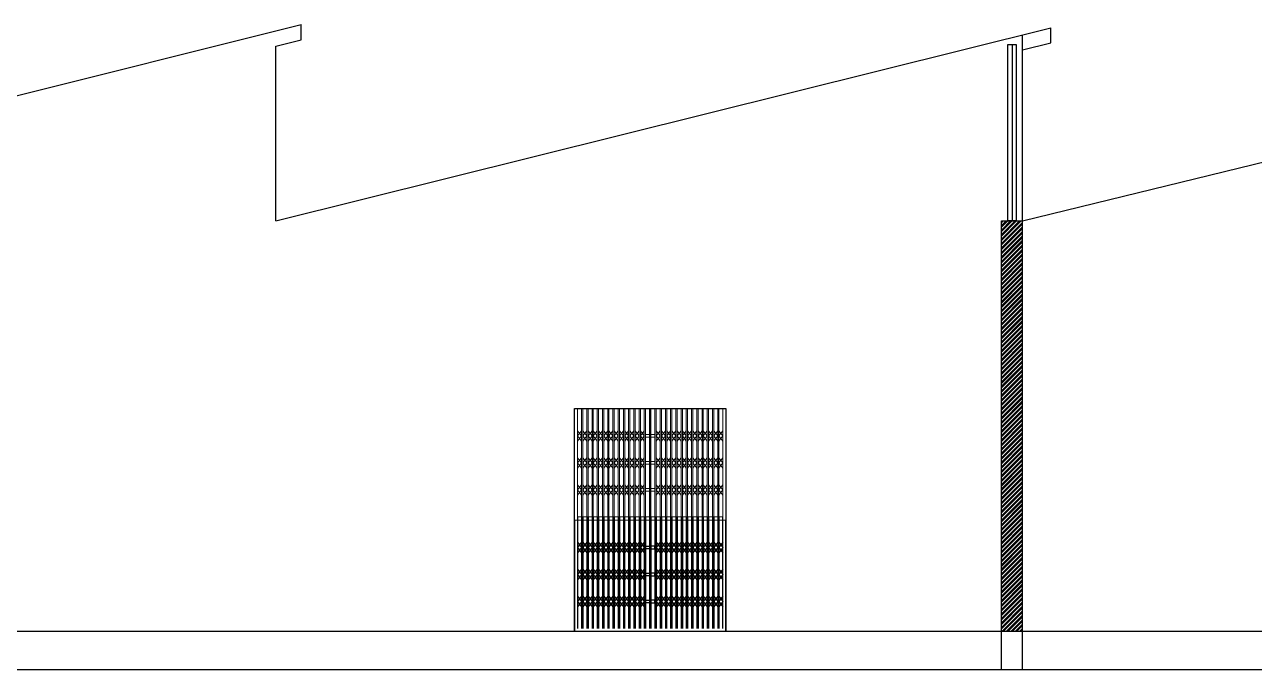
# Model space of a CAD drawing. Header units: inches. Extents: x -6800 to 96653, y -25814 to 17379.
# Drawn here: x 76328 to 76913, y -3102 to -2796 of the extents above; entities that cross this region are included whole.
import ezdxf

# ---------------------------------------------------------------- set-up
doc = ezdxf.new("R2010")
doc.units = ezdxf.units.IN
doc.header["$MEASUREMENT"] = 0
for name, color, linetype, lineweight in [('dimension', 50, 'Continuous', 20), ('Door', 20, 'Continuous', 20), ('ele front', 30, 'Continuous', 30), ('NETMANH', 26, 'Continuous', 15), ('Wall', 90, 'Continuous', 30)]:
    doc.layers.add(name, color=color, linetype=linetype, lineweight=lineweight)
doc.layers.add('doors', color=52, linetype='Continuous')

# ---------------------------------------------------------------- blocks, each defined once
blk = doc.blocks.new('md-cuasat2200x3000')
for p, q in [((0, 2200), (3000, 2200)), ((0, 0), (0, 2200)), ((3000, 2200), (3000, 0)), ((60, 2140), (2940, 2140)), ((60, 0), (60, 2140)), ((139, 0), (139, 2140)), ((164, 0), (164, 2140)), ((242, 0), (242, 2140)), ((267, 0), (267, 2140)), ((346, 0), (346, 2140)), ((371, 0), (371, 2140)), ((450, 0), (450, 2140)), ((475, 0), (475, 2140)), ((553, 0), (553, 2140)), ((578, 0), (578, 2140)), ((657, 0), (657, 2140)), ((682, 0), (682, 2140)), ((761, 0), (761, 2140)), ((786, 0), (786, 2140)), ((864, 0), (864, 2140)), ((889, 0), (889, 2140)), ((968, 0), (968, 2140)), ((993, 0), (993, 2140)), ((1072, 0), (1072, 2140)), ((1097, 0), (1097, 2140)), ((1175, 0), (1175, 2140)), ((1200, 0), (1200, 2140)), ((1279, 0), (1279, 2140)), ((1304, 0), (1304, 2140)), ((1382, 0), (1382, 2140)), ((1408, 0), (1408, 2140)), ((1408, 0), (1408, 2140)), ((1488, 0), (1488, 2140)), ((1500, 0), (1500, 2140)), ((1512, 0), (1512, 2140)), ((1592, 0), (1592, 2140)), ((1618, 0), (1618, 2140)), ((1696, 0), (1696, 2140)), ((1721, 0), (1721, 2140)), ((1800, 0), (1800, 2140)), ((1825, 0), (1825, 2140)), ((1903, 0), (1903, 2140)), ((1928, 0), (1928, 2140)), ((2007, 0), (2007, 2140)), ((2032, 0), (2032, 2140)), ((2111, 0), (2111, 2140)), ((2136, 0), (2136, 2140)), ((2214, 0), (2214, 2140)), ((2239, 0), (2239, 2140)), ((2318, 0), (2318, 2140)), ((2343, 0), (2343, 2140)), ((2422, 0), (2422, 2140)), ((2447, 0), (2447, 2140)), ((2525, 0), (2525, 2140)), ((2550, 0), (2550, 2140)), ((2629, 0), (2629, 2140)), ((2654, 0), (2654, 2140)), ((2733, 0), (2733, 2140)), ((2758, 0), (2758, 2140)), ((2836, 0), (2836, 2140)), ((2861, 0), (2861, 2140)), ((2940, 2140), (2940, 0)), ((0, 0), (3000, 0)), ((3000, 0), (0, 0)), ((2940, 0), (60, 0))]:
    blk.add_line(p, q)
at = {"layer": 'NETMANH'}
for p, q in [((139, 1605), (60, 1709)), ((60, 1605), (139, 1709)), ((242, 1605), (164, 1709)), ((164, 1605), (242, 1709)), ((346, 1605), (267, 1709)), ((267, 1605), (346, 1709)), ((450, 1605), (371, 1709)), ((371, 1605), (450, 1709)), ((553, 1605), (475, 1709)), ((475, 1605), (553, 1709)), ((657, 1605), (578, 1709)), ((578, 1605), (657, 1709)), ((761, 1605), (682, 1709)), ((682, 1605), (761, 1709)), ((864, 1605), (786, 1709)), ((786, 1605), (864, 1709)), ((968, 1605), (889, 1709)), ((889, 1605), (968, 1709)), ((1072, 1605), (993, 1709)), ((993, 1605), (1072, 1709)), ((1175, 1605), (1097, 1709)), ((1097, 1605), (1175, 1709)), ((1279, 1605), (1200, 1709)), ((1200, 1605), (1279, 1709)), ((1382, 1605), (1304, 1709)), ((1304, 1605), (1382, 1709)), ((1618, 1605), (1696, 1709)), ((1696, 1605), (1618, 1709)), ((1721, 1605), (1800, 1709)), ((1800, 1605), (1721, 1709)), ((1825, 1605), (1903, 1709)), ((1903, 1605), (1825, 1709)), ((1928, 1605), (2007, 1709)), ((2007, 1605), (1928, 1709)), ((2032, 1605), (2111, 1709)), ((2111, 1605), (2032, 1709)), ((2136, 1605), (2214, 1709)), ((2214, 1605), (2136, 1709)), ((2239, 1605), (2318, 1709)), ((2318, 1605), (2239, 1709)), ((2343, 1605), (2422, 1709)), ((2422, 1605), (2343, 1709)), ((2447, 1605), (2525, 1709)), ((2525, 1605), (2447, 1709)), ((2550, 1605), (2629, 1709)), ((2629, 1605), (2550, 1709)), ((2654, 1605), (2733, 1709)), ((2733, 1605), (2654, 1709)), ((2758, 1605), (2836, 1709)), ((2836, 1605), (2758, 1709)), ((2861, 1605), (2940, 1709)), ((2940, 1605), (2861, 1709)), ((139, 1501), (60, 1605)), ((60, 1501), (139, 1605)), ((242, 1501), (164, 1605)), ((164, 1501), (242, 1605)), ((346, 1501), (267, 1605)), ((267, 1501), (346, 1605)), ((450, 1501), (371, 1605)), ((371, 1501), (450, 1605)), ((553, 1501), (475, 1605)), ((475, 1501), (553, 1605)), ((657, 1501), (578, 1605)), ((578, 1501), (657, 1605)), ((761, 1501), (682, 1605)), ((682, 1501), (761, 1605)), ((864, 1501), (786, 1605)), ((786, 1501), (864, 1605)), ((968, 1501), (889, 1605)), ((889, 1501), (968, 1605)), ((1072, 1501), (993, 1605)), ((993, 1501), (1072, 1605)), ((1175, 1501), (1097, 1605)), ((1097, 1501), (1175, 1605)), ((1279, 1501), (1200, 1605)), ((1200, 1501), (1279, 1605)), ((1382, 1501), (1304, 1605)), ((1304, 1501), (1382, 1605)), ((1408, 1631), (1408, 1579)), ((1488, 1631), (1408, 1631)), ((1408, 1579), (1488, 1579)), ((1488, 1579), (1488, 1631)), ((1512, 1631), (1592, 1631)), ((1512, 1579), (1512, 1631)), ((1592, 1579), (1512, 1579)), ((1592, 1631), (1592, 1579)), ((1618, 1501), (1696, 1605)), ((1696, 1501), (1618, 1605)), ((1721, 1501), (1800, 1605)), ((1800, 1501), (1721, 1605)), ((1825, 1501), (1903, 1605)), ((1903, 1501), (1825, 1605)), ((1928, 1501), (2007, 1605)), ((2007, 1501), (1928, 1605)), ((2032, 1501), (2111, 1605)), ((2111, 1501), (2032, 1605)), ((2136, 1501), (2214, 1605)), ((2214, 1501), (2136, 1605)), ((2239, 1501), (2318, 1605)), ((2318, 1501), (2239, 1605)), ((2343, 1501), (2422, 1605)), ((2422, 1501), (2343, 1605)), ((2447, 1501), (2525, 1605)), ((2525, 1501), (2447, 1605)), ((2550, 1501), (2629, 1605)), ((2629, 1501), (2550, 1605)), ((2654, 1501), (2733, 1605)), ((2733, 1501), (2654, 1605)), ((2758, 1501), (2836, 1605)), ((2836, 1501), (2758, 1605)), ((2861, 1501), (2940, 1605)), ((2940, 1501), (2861, 1605)), ((139, 1070), (60, 1174)), ((60, 1070), (139, 1174)), ((139, 966), (60, 1070)), ((60, 966), (139, 1070)), ((242, 1070), (164, 1174)), ((164, 1070), (242, 1174)), ((242, 966), (164, 1070)), ((164, 966), (242, 1070)), ((346, 1070), (267, 1174)), ((267, 1070), (346, 1174)), ((346, 966), (267, 1070)), ((267, 966), (346, 1070)), ((450, 1070), (371, 1174)), ((371, 1070), (450, 1174)), ((450, 966), (371, 1070)), ((371, 966), (450, 1070)), ((553, 1070), (475, 1174)), ((475, 1070), (553, 1174)), ((553, 966), (475, 1070)), ((475, 966), (553, 1070)), ((657, 1070), (578, 1174)), ((578, 1070), (657, 1174)), ((657, 966), (578, 1070)), ((578, 966), (657, 1070)), ((761, 1070), (682, 1174)), ((682, 1070), (761, 1174)), ((761, 966), (682, 1070)), ((682, 966), (761, 1070)), ((864, 1070), (786, 1174)), ((786, 1070), (864, 1174)), ((864, 966), (786, 1070)), ((786, 966), (864, 1070)), ((968, 1070), (889, 1174)), ((889, 1070), (968, 1174)), ((968, 966), (889, 1070)), ((889, 966), (968, 1070)), ((1072, 1070), (993, 1174)), ((993, 1070), (1072, 1174)), ((1072, 966), (993, 1070)), ((993, 966), (1072, 1070)), ((1175, 1070), (1097, 1174)), ((1097, 1070), (1175, 1174)), ((1175, 966), (1097, 1070)), ((1097, 966), (1175, 1070)), ((1279, 1070), (1200, 1174)), ((1200, 1070), (1279, 1174)), ((1279, 966), (1200, 1070)), ((1200, 966), (1279, 1070)), ((1382, 1070), (1304, 1174)), ((1304, 1070), (1382, 1174)), ((1382, 966), (1304, 1070)), ((1304, 966), (1382, 1070)), ((1408, 1096), (1408, 1044)), ((1488, 1096), (1408, 1096)), ((1408, 1044), (1488, 1044)), ((1488, 1044), (1488, 1096)), ((1512, 1096), (1592, 1096)), ((1512, 1044), (1512, 1096)), ((1592, 1044), (1512, 1044)), ((1592, 1096), (1592, 1044)), ((1618, 1070), (1696, 1174)), ((1696, 1070), (1618, 1174)), ((1618, 966), (1696, 1070)), ((1696, 966), (1618, 1070)), ((1721, 1070), (1800, 1174)), ((1800, 1070), (1721, 1174)), ((1721, 966), (1800, 1070)), ((1800, 966), (1721, 1070)), ((1825, 1070), (1903, 1174)), ((1903, 1070), (1825, 1174)), ((1825, 966), (1903, 1070)), ((1903, 966), (1825, 1070)), ((1928, 1070), (2007, 1174)), ((2007, 1070), (1928, 1174)), ((1928, 966), (2007, 1070)), ((2007, 966), (1928, 1070)), ((2032, 1070), (2111, 1174)), ((2111, 1070), (2032, 1174)), ((2032, 966), (2111, 1070)), ((2111, 966), (2032, 1070)), ((2136, 1070), (2214, 1174)), ((2214, 1070), (2136, 1174)), ((2136, 966), (2214, 1070)), ((2214, 966), (2136, 1070)), ((2239, 1070), (2318, 1174)), ((2318, 1070), (2239, 1174)), ((2239, 966), (2318, 1070)), ((2318, 966), (2239, 1070)), ((2343, 1070), (2422, 1174)), ((2422, 1070), (2343, 1174)), ((2343, 966), (2422, 1070)), ((2422, 966), (2343, 1070)), ((2447, 1070), (2525, 1174)), ((2525, 1070), (2447, 1174)), ((2447, 966), (2525, 1070)), ((2525, 966), (2447, 1070)), ((2550, 1070), (2629, 1174)), ((2629, 1070), (2550, 1174)), ((2550, 966), (2629, 1070)), ((2629, 966), (2550, 1070)), ((2654, 1070), (2733, 1174)), ((2733, 1070), (2654, 1174)), ((2654, 966), (2733, 1070)), ((2733, 966), (2654, 1070)), ((2758, 1070), (2836, 1174)), ((2836, 1070), (2758, 1174)), ((2758, 966), (2836, 1070)), ((2836, 966), (2758, 1070)), ((2861, 1070), (2940, 1174)), ((2940, 1070), (2861, 1174)), ((2861, 966), (2940, 1070)), ((2940, 966), (2861, 1070)), ((139, 535), (60, 639)), ((60, 535), (139, 639)), ((139, 431), (60, 535)), ((60, 431), (139, 535)), ((242, 535), (164, 639)), ((164, 535), (242, 639)), ((242, 431), (164, 535)), ((164, 431), (242, 535)), ((346, 535), (267, 639)), ((267, 535), (346, 639)), ((346, 431), (267, 535)), ((267, 431), (346, 535)), ((450, 535), (371, 639)), ((371, 535), (450, 639)), ((450, 431), (371, 535)), ((371, 431), (450, 535)), ((553, 535), (475, 639)), ((475, 535), (553, 639)), ((553, 431), (475, 535)), ((475, 431), (553, 535)), ((657, 535), (578, 639)), ((578, 535), (657, 639)), ((657, 431), (578, 535)), ((578, 431), (657, 535)), ((761, 535), (682, 639)), ((682, 535), (761, 639)), ((761, 431), (682, 535)), ((682, 431), (761, 535)), ((864, 535), (786, 639)), ((786, 535), (864, 639)), ((864, 431), (786, 535)), ((786, 431), (864, 535)), ((968, 535), (889, 639)), ((889, 535), (968, 639)), ((968, 431), (889, 535)), ((889, 431), (968, 535)), ((1072, 535), (993, 639)), ((993, 535), (1072, 639)), ((1072, 431), (993, 535)), ((993, 431), (1072, 535)), ((1175, 535), (1097, 639)), ((1097, 535), (1175, 639)), ((1175, 431), (1097, 535)), ((1097, 431), (1175, 535)), ((1279, 535), (1200, 639)), ((1200, 535), (1279, 639)), ((1279, 431), (1200, 535)), ((1200, 431), (1279, 535)), ((1382, 535), (1304, 639)), ((1304, 535), (1382, 639)), ((1382, 431), (1304, 535)), ((1304, 431), (1382, 535)), ((1408, 561), (1408, 509)), ((1488, 561), (1408, 561)), ((1408, 509), (1488, 509)), ((1488, 509), (1488, 561)), ((1512, 561), (1592, 561)), ((1512, 509), (1512, 561)), ((1592, 509), (1512, 509)), ((1592, 561), (1592, 509)), ((1618, 535), (1696, 639)), ((1696, 535), (1618, 639)), ((1618, 431), (1696, 535)), ((1696, 431), (1618, 535)), ((1721, 535), (1800, 639)), ((1800, 535), (1721, 639)), ((1721, 431), (1800, 535)), ((1800, 431), (1721, 535)), ((1825, 535), (1903, 639)), ((1903, 535), (1825, 639)), ((1825, 431), (1903, 535)), ((1903, 431), (1825, 535)), ((1928, 535), (2007, 639)), ((2007, 535), (1928, 639)), ((1928, 431), (2007, 535)), ((2007, 431), (1928, 535)), ((2032, 535), (2111, 639)), ((2111, 535), (2032, 639)), ((2032, 431), (2111, 535)), ((2111, 431), (2032, 535)), ((2136, 535), (2214, 639)), ((2214, 535), (2136, 639)), ((2136, 431), (2214, 535)), ((2214, 431), (2136, 535)), ((2239, 535), (2318, 639)), ((2318, 535), (2239, 639)), ((2239, 431), (2318, 535)), ((2318, 431), (2239, 535)), ((2343, 535), (2422, 639)), ((2422, 535), (2343, 639)), ((2343, 431), (2422, 535)), ((2422, 431), (2343, 535)), ((2447, 535), (2525, 639)), ((2525, 535), (2447, 639)), ((2447, 431), (2525, 535)), ((2525, 431), (2447, 535)), ((2550, 535), (2629, 639)), ((2629, 535), (2550, 639)), ((2550, 431), (2629, 535)), ((2629, 431), (2550, 535)), ((2654, 535), (2733, 639)), ((2733, 535), (2654, 639)), ((2654, 431), (2733, 535)), ((2733, 431), (2654, 535)), ((2758, 535), (2836, 639)), ((2836, 535), (2758, 639)), ((2758, 431), (2836, 535)), ((2836, 431), (2758, 535)), ((2861, 535), (2940, 639)), ((2940, 535), (2861, 639)), ((2861, 431), (2940, 535)), ((2940, 431), (2861, 535))]:
    blk.add_line(p, q, dxfattribs=at)

msp = doc.modelspace()

# ---------------------------------------------------------------- linework, layer by layer
at = {"layer": 'dimension', "transparency": 33554651}
for p, q in [((76589.97, -3084.26), (76589.97, -2978.26)), ((76661.97, -2978.26), (76589.97, -2978.26)), ((76661.97, -3084.26), (76661.97, -2978.26))]:
    msp.add_line(p, q, dxfattribs=at)
at = {"layer": 'Door', "lineweight": 25, "transparency": 33554651, "extrusion": (-2.49876e-18, -1.22439e-16, -1)}
for p, q in [((76589.97, -3031.46), (76589.97, -3084.26)), ((76591.41, -3029.82), (76591.41, -3082.82)), ((76593.3, -3029.82), (76593.3, -3082.82)), ((76593.9, -3029.82), (76593.9, -3082.82)), ((76595.78, -3029.82), (76595.78, -3082.82)), ((76596.38, -3029.82), (76596.38, -3082.82)), ((76598.27, -3029.82), (76598.27, -3082.82)), ((76598.87, -3029.82), (76598.87, -3082.82)), ((76600.76, -3029.82), (76600.76, -3082.82)), ((76601.36, -3029.82), (76601.36, -3082.82)), ((76603.25, -3029.82), (76603.25, -3082.82)), ((76603.85, -3029.82), (76603.85, -3082.82)), ((76605.73, -3029.82), (76605.73, -3082.82)), ((76606.33, -3029.82), (76606.33, -3082.82)), ((76608.22, -3029.82), (76608.22, -3082.82)), ((76608.82, -3029.82), (76608.82, -3082.82)), ((76610.71, -3029.82), (76610.71, -3082.82)), ((76611.31, -3029.82), (76611.31, -3082.82)), ((76613.2, -3029.82), (76613.2, -3082.82)), ((76613.8, -3029.82), (76613.8, -3082.82)), ((76615.69, -3029.82), (76615.69, -3082.82)), ((76616.29, -3029.82), (76616.29, -3082.82)), ((76618.17, -3029.82), (76618.17, -3082.82)), ((76618.77, -3029.82), (76618.77, -3082.82)), ((76620.66, -3029.82), (76620.66, -3082.82)), ((76621.26, -3029.82), (76621.26, -3082.82)), ((76623.15, -3029.82), (76623.15, -3082.82)), ((76623.75, -3029.82), (76623.75, -3082.82)), ((76623.75, -3029.82), (76623.75, -3082.82)), ((76625.67, -3029.82), (76625.67, -3082.82)), ((76625.97, -3029.82), (76625.97, -3082.82)), ((76626.27, -3029.82), (76626.27, -3082.82)), ((76628.19, -3029.82), (76628.19, -3082.82)), ((76628.79, -3029.82), (76628.79, -3082.82)), ((76630.68, -3029.82), (76630.68, -3082.82)), ((76631.28, -3029.82), (76631.28, -3082.82)), ((76633.16, -3029.82), (76633.16, -3082.82)), ((76633.76, -3029.82), (76633.76, -3082.82)), ((76635.65, -3029.82), (76635.65, -3082.82)), ((76636.25, -3029.82), (76636.25, -3082.82)), ((76638.14, -3029.82), (76638.14, -3082.82)), ((76638.74, -3029.82), (76638.74, -3082.82)), ((76640.63, -3029.82), (76640.63, -3082.82)), ((76641.23, -3029.82), (76641.23, -3082.82)), ((76643.11, -3029.82), (76643.11, -3082.82)), ((76643.71, -3029.82), (76643.71, -3082.82)), ((76645.6, -3029.82), (76645.6, -3082.82)), ((76646.2, -3029.82), (76646.2, -3082.82)), ((76648.09, -3029.82), (76648.09, -3082.82)), ((76648.69, -3029.82), (76648.69, -3082.82)), ((76650.58, -3029.82), (76650.58, -3082.82)), ((76651.18, -3029.82), (76651.18, -3082.82)), ((76653.07, -3029.82), (76653.07, -3082.82)), ((76653.67, -3029.82), (76653.67, -3082.82)), ((76655.55, -3029.82), (76655.55, -3082.82)), ((76656.15, -3029.82), (76656.15, -3082.82)), ((76658.04, -3029.82), (76658.04, -3082.82)), ((76658.64, -3029.82), (76658.64, -3082.82)), ((76660.53, -3082.82), (76660.53, -3029.82)), ((76661.97, -3084.26), (76661.97, -3031.46)), ((76593.3, -3041.81), (76591.41, -3044.3)), ((76591.41, -3041.81), (76593.3, -3044.3)), ((76593.3, -3044.3), (76591.41, -3046.79)), ((76591.41, -3044.3), (76593.3, -3046.79)), ((76595.78, -3041.81), (76593.9, -3044.3)), ((76593.9, -3041.81), (76595.78, -3044.3)), ((76595.78, -3044.3), (76593.9, -3046.79)), ((76593.9, -3044.3), (76595.78, -3046.79)), ((76598.27, -3041.81), (76596.38, -3044.3)), ((76596.38, -3041.81), (76598.27, -3044.3)), ((76598.27, -3044.3), (76596.38, -3046.79)), ((76596.38, -3044.3), (76598.27, -3046.79)), ((76600.76, -3041.81), (76598.87, -3044.3)), ((76598.87, -3041.81), (76600.76, -3044.3)), ((76600.76, -3044.3), (76598.87, -3046.79)), ((76598.87, -3044.3), (76600.76, -3046.79)), ((76603.25, -3041.81), (76601.36, -3044.3)), ((76601.36, -3041.81), (76603.25, -3044.3)), ((76603.25, -3044.3), (76601.36, -3046.79)), ((76601.36, -3044.3), (76603.25, -3046.79)), ((76605.73, -3041.81), (76603.85, -3044.3)), ((76603.85, -3041.81), (76605.73, -3044.3)), ((76605.73, -3044.3), (76603.85, -3046.79)), ((76603.85, -3044.3), (76605.73, -3046.79)), ((76608.22, -3041.81), (76606.33, -3044.3)), ((76606.33, -3041.81), (76608.22, -3044.3)), ((76608.22, -3044.3), (76606.33, -3046.79)), ((76606.33, -3044.3), (76608.22, -3046.79)), ((76610.71, -3041.81), (76608.82, -3044.3)), ((76608.82, -3041.81), (76610.71, -3044.3)), ((76610.71, -3044.3), (76608.82, -3046.79)), ((76608.82, -3044.3), (76610.71, -3046.79)), ((76613.2, -3041.81), (76611.31, -3044.3)), ((76611.31, -3041.81), (76613.2, -3044.3)), ((76613.2, -3044.3), (76611.31, -3046.79)), ((76611.31, -3044.3), (76613.2, -3046.79)), ((76615.69, -3041.81), (76613.8, -3044.3)), ((76613.8, -3041.81), (76615.69, -3044.3)), ((76615.69, -3044.3), (76613.8, -3046.79)), ((76613.8, -3044.3), (76615.69, -3046.79)), ((76618.17, -3041.81), (76616.29, -3044.3)), ((76616.29, -3041.81), (76618.17, -3044.3)), ((76618.17, -3044.3), (76616.29, -3046.79)), ((76616.29, -3044.3), (76618.17, -3046.79)), ((76620.66, -3041.81), (76618.77, -3044.3)), ((76618.77, -3041.81), (76620.66, -3044.3)), ((76620.66, -3044.3), (76618.77, -3046.79)), ((76618.77, -3044.3), (76620.66, -3046.79)), ((76623.15, -3041.81), (76621.26, -3044.3)), ((76621.26, -3041.81), (76623.15, -3044.3)), ((76623.15, -3044.3), (76621.26, -3046.79)), ((76621.26, -3044.3), (76623.15, -3046.79)), ((76623.75, -3043.68), (76625.67, -3043.68)), ((76623.75, -3044.92), (76623.75, -3043.68)), ((76625.67, -3044.92), (76623.75, -3044.92)), ((76625.67, -3043.68), (76625.67, -3044.92)), ((76628.19, -3043.68), (76626.27, -3043.68)), ((76626.27, -3043.68), (76626.27, -3044.92)), ((76626.27, -3044.92), (76628.19, -3044.92)), ((76628.19, -3044.92), (76628.19, -3043.68)), ((76628.79, -3041.81), (76630.68, -3044.3)), ((76630.68, -3041.81), (76628.79, -3044.3)), ((76628.79, -3044.3), (76630.68, -3046.79)), ((76630.68, -3044.3), (76628.79, -3046.79)), ((76631.28, -3041.81), (76633.16, -3044.3)), ((76633.16, -3041.81), (76631.28, -3044.3)), ((76631.28, -3044.3), (76633.16, -3046.79)), ((76633.16, -3044.3), (76631.28, -3046.79)), ((76633.76, -3041.81), (76635.65, -3044.3)), ((76635.65, -3041.81), (76633.76, -3044.3)), ((76633.76, -3044.3), (76635.65, -3046.79)), ((76635.65, -3044.3), (76633.76, -3046.79)), ((76636.25, -3041.81), (76638.14, -3044.3)), ((76638.14, -3041.81), (76636.25, -3044.3)), ((76636.25, -3044.3), (76638.14, -3046.79)), ((76638.14, -3044.3), (76636.25, -3046.79)), ((76638.74, -3041.81), (76640.63, -3044.3)), ((76640.63, -3041.81), (76638.74, -3044.3)), ((76638.74, -3044.3), (76640.63, -3046.79)), ((76640.63, -3044.3), (76638.74, -3046.79)), ((76641.23, -3041.81), (76643.11, -3044.3)), ((76643.11, -3041.81), (76641.23, -3044.3)), ((76641.23, -3044.3), (76643.11, -3046.79)), ((76643.11, -3044.3), (76641.23, -3046.79)), ((76643.71, -3041.81), (76645.6, -3044.3)), ((76645.6, -3041.81), (76643.71, -3044.3)), ((76643.71, -3044.3), (76645.6, -3046.79)), ((76645.6, -3044.3), (76643.71, -3046.79)), ((76646.2, -3041.81), (76648.09, -3044.3)), ((76648.09, -3041.81), (76646.2, -3044.3)), ((76646.2, -3044.3), (76648.09, -3046.79)), ((76648.09, -3044.3), (76646.2, -3046.79)), ((76648.69, -3041.81), (76650.58, -3044.3)), ((76650.58, -3041.81), (76648.69, -3044.3)), ((76648.69, -3044.3), (76650.58, -3046.79)), ((76650.58, -3044.3), (76648.69, -3046.79)), ((76651.18, -3041.81), (76653.07, -3044.3)), ((76653.07, -3041.81), (76651.18, -3044.3)), ((76651.18, -3044.3), (76653.07, -3046.79)), ((76653.07, -3044.3), (76651.18, -3046.79)), ((76653.67, -3041.81), (76655.55, -3044.3)), ((76655.55, -3041.81), (76653.67, -3044.3)), ((76653.67, -3044.3), (76655.55, -3046.79)), ((76655.55, -3044.3), (76653.67, -3046.79)), ((76656.15, -3041.81), (76658.04, -3044.3)), ((76658.04, -3041.81), (76656.15, -3044.3)), ((76656.15, -3044.3), (76658.04, -3046.79)), ((76658.04, -3044.3), (76656.15, -3046.79)), ((76658.64, -3041.81), (76660.53, -3044.3)), ((76660.53, -3041.81), (76658.64, -3044.3)), ((76658.64, -3044.3), (76660.53, -3046.79)), ((76660.53, -3044.3), (76658.64, -3046.79)), ((76593.3, -3054.65), (76591.41, -3057.14)), ((76591.41, -3054.65), (76593.3, -3057.14)), ((76593.3, -3057.14), (76591.41, -3059.63)), ((76591.41, -3057.14), (76593.3, -3059.63)), ((76595.78, -3054.65), (76593.9, -3057.14)), ((76593.9, -3054.65), (76595.78, -3057.14)), ((76595.78, -3057.14), (76593.9, -3059.63)), ((76593.9, -3057.14), (76595.78, -3059.63)), ((76598.27, -3054.65), (76596.38, -3057.14)), ((76596.38, -3054.65), (76598.27, -3057.14)), ((76598.27, -3057.14), (76596.38, -3059.63)), ((76596.38, -3057.14), (76598.27, -3059.63)), ((76600.76, -3054.65), (76598.87, -3057.14)), ((76598.87, -3054.65), (76600.76, -3057.14)), ((76600.76, -3057.14), (76598.87, -3059.63)), ((76598.87, -3057.14), (76600.76, -3059.63)), ((76603.25, -3054.65), (76601.36, -3057.14)), ((76601.36, -3054.65), (76603.25, -3057.14)), ((76603.25, -3057.14), (76601.36, -3059.63)), ((76601.36, -3057.14), (76603.25, -3059.63)), ((76605.73, -3054.65), (76603.85, -3057.14)), ((76603.85, -3054.65), (76605.73, -3057.14)), ((76605.73, -3057.14), (76603.85, -3059.63)), ((76603.85, -3057.14), (76605.73, -3059.63)), ((76608.22, -3054.65), (76606.33, -3057.14)), ((76606.33, -3054.65), (76608.22, -3057.14)), ((76608.22, -3057.14), (76606.33, -3059.63)), ((76606.33, -3057.14), (76608.22, -3059.63)), ((76610.71, -3054.65), (76608.82, -3057.14)), ((76608.82, -3054.65), (76610.71, -3057.14)), ((76610.71, -3057.14), (76608.82, -3059.63)), ((76608.82, -3057.14), (76610.71, -3059.63)), ((76613.2, -3054.65), (76611.31, -3057.14)), ((76611.31, -3054.65), (76613.2, -3057.14)), ((76613.2, -3057.14), (76611.31, -3059.63)), ((76611.31, -3057.14), (76613.2, -3059.63)), ((76615.69, -3054.65), (76613.8, -3057.14)), ((76613.8, -3054.65), (76615.69, -3057.14)), ((76615.69, -3057.14), (76613.8, -3059.63)), ((76613.8, -3057.14), (76615.69, -3059.63)), ((76618.17, -3054.65), (76616.29, -3057.14)), ((76616.29, -3054.65), (76618.17, -3057.14)), ((76618.17, -3057.14), (76616.29, -3059.63)), ((76616.29, -3057.14), (76618.17, -3059.63)), ((76620.66, -3054.65), (76618.77, -3057.14)), ((76618.77, -3054.65), (76620.66, -3057.14)), ((76620.66, -3057.14), (76618.77, -3059.63)), ((76618.77, -3057.14), (76620.66, -3059.63)), ((76623.15, -3054.65), (76621.26, -3057.14)), ((76621.26, -3054.65), (76623.15, -3057.14)), ((76623.15, -3057.14), (76621.26, -3059.63)), ((76621.26, -3057.14), (76623.15, -3059.63)), ((76623.75, -3056.52), (76625.67, -3056.52)), ((76623.75, -3057.76), (76623.75, -3056.52)), ((76625.67, -3057.76), (76623.75, -3057.76)), ((76625.67, -3056.52), (76625.67, -3057.76)), ((76628.19, -3056.52), (76626.27, -3056.52)), ((76626.27, -3056.52), (76626.27, -3057.76)), ((76626.27, -3057.76), (76628.19, -3057.76)), ((76628.19, -3057.76), (76628.19, -3056.52)), ((76628.79, -3054.65), (76630.68, -3057.14)), ((76630.68, -3054.65), (76628.79, -3057.14)), ((76628.79, -3057.14), (76630.68, -3059.63)), ((76630.68, -3057.14), (76628.79, -3059.63)), ((76631.28, -3054.65), (76633.16, -3057.14)), ((76633.16, -3054.65), (76631.28, -3057.14)), ((76631.28, -3057.14), (76633.16, -3059.63)), ((76633.16, -3057.14), (76631.28, -3059.63)), ((76633.76, -3054.65), (76635.65, -3057.14)), ((76635.65, -3054.65), (76633.76, -3057.14)), ((76633.76, -3057.14), (76635.65, -3059.63)), ((76635.65, -3057.14), (76633.76, -3059.63)), ((76636.25, -3054.65), (76638.14, -3057.14)), ((76638.14, -3054.65), (76636.25, -3057.14)), ((76636.25, -3057.14), (76638.14, -3059.63)), ((76638.14, -3057.14), (76636.25, -3059.63)), ((76638.74, -3054.65), (76640.63, -3057.14)), ((76640.63, -3054.65), (76638.74, -3057.14)), ((76638.74, -3057.14), (76640.63, -3059.63)), ((76640.63, -3057.14), (76638.74, -3059.63)), ((76641.23, -3054.65), (76643.11, -3057.14)), ((76643.11, -3054.65), (76641.23, -3057.14)), ((76641.23, -3057.14), (76643.11, -3059.63)), ((76643.11, -3057.14), (76641.23, -3059.63)), ((76643.71, -3054.65), (76645.6, -3057.14)), ((76645.6, -3054.65), (76643.71, -3057.14)), ((76643.71, -3057.14), (76645.6, -3059.63)), ((76645.6, -3057.14), (76643.71, -3059.63)), ((76646.2, -3054.65), (76648.09, -3057.14)), ((76648.09, -3054.65), (76646.2, -3057.14)), ((76646.2, -3057.14), (76648.09, -3059.63)), ((76648.09, -3057.14), (76646.2, -3059.63)), ((76648.69, -3054.65), (76650.58, -3057.14)), ((76650.58, -3054.65), (76648.69, -3057.14)), ((76648.69, -3057.14), (76650.58, -3059.63)), ((76650.58, -3057.14), (76648.69, -3059.63)), ((76651.18, -3054.65), (76653.07, -3057.14)), ((76653.07, -3054.65), (76651.18, -3057.14)), ((76651.18, -3057.14), (76653.07, -3059.63)), ((76653.07, -3057.14), (76651.18, -3059.63)), ((76653.67, -3054.65), (76655.55, -3057.14)), ((76655.55, -3054.65), (76653.67, -3057.14)), ((76653.67, -3057.14), (76655.55, -3059.63)), ((76655.55, -3057.14), (76653.67, -3059.63)), ((76656.15, -3054.65), (76658.04, -3057.14)), ((76658.04, -3054.65), (76656.15, -3057.14)), ((76656.15, -3057.14), (76658.04, -3059.63)), ((76658.04, -3057.14), (76656.15, -3059.63)), ((76658.64, -3054.65), (76660.53, -3057.14)), ((76660.53, -3054.65), (76658.64, -3057.14)), ((76658.64, -3057.14), (76660.53, -3059.63)), ((76660.53, -3057.14), (76658.64, -3059.63)), ((76593.3, -3067.49), (76591.41, -3069.98)), ((76591.41, -3067.49), (76593.3, -3069.98)), ((76595.78, -3067.49), (76593.9, -3069.98)), ((76593.9, -3067.49), (76595.78, -3069.98)), ((76598.27, -3067.49), (76596.38, -3069.98)), ((76596.38, -3067.49), (76598.27, -3069.98)), ((76600.76, -3067.49), (76598.87, -3069.98)), ((76598.87, -3067.49), (76600.76, -3069.98)), ((76603.25, -3067.49), (76601.36, -3069.98)), ((76601.36, -3067.49), (76603.25, -3069.98)), ((76605.73, -3067.49), (76603.85, -3069.98)), ((76603.85, -3067.49), (76605.73, -3069.98)), ((76608.22, -3067.49), (76606.33, -3069.98)), ((76606.33, -3067.49), (76608.22, -3069.98)), ((76610.71, -3067.49), (76608.82, -3069.98)), ((76608.82, -3067.49), (76610.71, -3069.98)), ((76613.2, -3067.49), (76611.31, -3069.98)), ((76611.31, -3067.49), (76613.2, -3069.98)), ((76615.69, -3067.49), (76613.8, -3069.98)), ((76613.8, -3067.49), (76615.69, -3069.98)), ((76618.17, -3067.49), (76616.29, -3069.98)), ((76616.29, -3067.49), (76618.17, -3069.98)), ((76620.66, -3067.49), (76618.77, -3069.98)), ((76618.77, -3067.49), (76620.66, -3069.98)), ((76623.15, -3067.49), (76621.26, -3069.98)), ((76621.26, -3067.49), (76623.15, -3069.98)), ((76623.75, -3069.36), (76625.67, -3069.36)), ((76623.75, -3070.6), (76623.75, -3069.36)), ((76625.67, -3069.36), (76625.67, -3070.6)), ((76628.19, -3069.36), (76626.27, -3069.36)), ((76626.27, -3069.36), (76626.27, -3070.6)), ((76628.19, -3070.6), (76628.19, -3069.36)), ((76628.79, -3067.49), (76630.68, -3069.98)), ((76630.68, -3067.49), (76628.79, -3069.98)), ((76631.28, -3067.49), (76633.16, -3069.98)), ((76633.16, -3067.49), (76631.28, -3069.98)), ((76633.76, -3067.49), (76635.65, -3069.98)), ((76635.65, -3067.49), (76633.76, -3069.98)), ((76636.25, -3067.49), (76638.14, -3069.98)), ((76638.14, -3067.49), (76636.25, -3069.98)), ((76638.74, -3067.49), (76640.63, -3069.98)), ((76640.63, -3067.49), (76638.74, -3069.98)), ((76641.23, -3067.49), (76643.11, -3069.98)), ((76643.11, -3067.49), (76641.23, -3069.98)), ((76643.71, -3067.49), (76645.6, -3069.98)), ((76645.6, -3067.49), (76643.71, -3069.98)), ((76646.2, -3067.49), (76648.09, -3069.98)), ((76648.09, -3067.49), (76646.2, -3069.98)), ((76648.69, -3067.49), (76650.58, -3069.98)), ((76650.58, -3067.49), (76648.69, -3069.98)), ((76651.18, -3067.49), (76653.07, -3069.98)), ((76653.07, -3067.49), (76651.18, -3069.98)), ((76653.67, -3067.49), (76655.55, -3069.98)), ((76655.55, -3067.49), (76653.67, -3069.98)), ((76656.15, -3067.49), (76658.04, -3069.98)), ((76658.04, -3067.49), (76656.15, -3069.98)), ((76658.64, -3067.49), (76660.53, -3069.98)), ((76660.53, -3067.49), (76658.64, -3069.98)), ((76593.3, -3069.98), (76591.41, -3072.47)), ((76591.41, -3069.98), (76593.3, -3072.47)), ((76595.78, -3069.98), (76593.9, -3072.47)), ((76593.9, -3069.98), (76595.78, -3072.47)), ((76598.27, -3069.98), (76596.38, -3072.47)), ((76596.38, -3069.98), (76598.27, -3072.47)), ((76600.76, -3069.98), (76598.87, -3072.47)), ((76598.87, -3069.98), (76600.76, -3072.47)), ((76603.25, -3069.98), (76601.36, -3072.47)), ((76601.36, -3069.98), (76603.25, -3072.47)), ((76605.73, -3069.98), (76603.85, -3072.47)), ((76603.85, -3069.98), (76605.73, -3072.47)), ((76608.22, -3069.98), (76606.33, -3072.47)), ((76606.33, -3069.98), (76608.22, -3072.47)), ((76610.71, -3069.98), (76608.82, -3072.47)), ((76608.82, -3069.98), (76610.71, -3072.47)), ((76613.2, -3069.98), (76611.31, -3072.47)), ((76611.31, -3069.98), (76613.2, -3072.47)), ((76615.69, -3069.98), (76613.8, -3072.47)), ((76613.8, -3069.98), (76615.69, -3072.47)), ((76618.17, -3069.98), (76616.29, -3072.47)), ((76616.29, -3069.98), (76618.17, -3072.47)), ((76620.66, -3069.98), (76618.77, -3072.47)), ((76618.77, -3069.98), (76620.66, -3072.47)), ((76623.15, -3069.98), (76621.26, -3072.47)), ((76621.26, -3069.98), (76623.15, -3072.47)), ((76625.67, -3070.6), (76623.75, -3070.6)), ((76626.27, -3070.6), (76628.19, -3070.6)), ((76628.79, -3069.98), (76630.68, -3072.47)), ((76630.68, -3069.98), (76628.79, -3072.47)), ((76631.28, -3069.98), (76633.16, -3072.47)), ((76633.16, -3069.98), (76631.28, -3072.47)), ((76633.76, -3069.98), (76635.65, -3072.47)), ((76635.65, -3069.98), (76633.76, -3072.47)), ((76636.25, -3069.98), (76638.14, -3072.47)), ((76638.14, -3069.98), (76636.25, -3072.47)), ((76638.74, -3069.98), (76640.63, -3072.47)), ((76640.63, -3069.98), (76638.74, -3072.47)), ((76641.23, -3069.98), (76643.11, -3072.47)), ((76643.11, -3069.98), (76641.23, -3072.47)), ((76643.71, -3069.98), (76645.6, -3072.47)), ((76645.6, -3069.98), (76643.71, -3072.47)), ((76646.2, -3069.98), (76648.09, -3072.47)), ((76648.09, -3069.98), (76646.2, -3072.47)), ((76648.69, -3069.98), (76650.58, -3072.47)), ((76650.58, -3069.98), (76648.69, -3072.47)), ((76651.18, -3069.98), (76653.07, -3072.47)), ((76653.07, -3069.98), (76651.18, -3072.47)), ((76653.67, -3069.98), (76655.55, -3072.47)), ((76655.55, -3069.98), (76653.67, -3072.47)), ((76656.15, -3069.98), (76658.04, -3072.47)), ((76658.04, -3069.98), (76656.15, -3072.47)), ((76658.64, -3069.98), (76660.53, -3072.47)), ((76660.53, -3069.98), (76658.64, -3072.47))]:
    msp.add_line(p, q, dxfattribs=at)
at = {"layer": 'Door', "lineweight": 25, "transparency": 33554651}
msp.add_lwpolyline([(76589.97, -2978.26), (76661.97, -2978.26), (76661.97, -3084.26), (76589.97, -3084.26)], close=True, dxfattribs=at)
at = {"layer": 'doors', "color": 40, "linetype": 'Continuous', "lineweight": 25, "true_color": 0xf8d731, "transparency": 33554651}
for p, q in [((76795.97, -2805.26), (76799.97, -2805.26)), ((76795.97, -2889.13), (76795.97, -2805.26)), ((76795.97, -2805.26), (76797.97, -2805.26)), ((76797.97, -2805.26), (76797.97, -2889.13)), ((76799.97, -2805.26), (76799.97, -2889.13)), ((76799.97, -2889.13), (76795.97, -2889.13))]:
    msp.add_line(p, q, dxfattribs=at)
at = {"layer": 'doors', "color": 52, "linetype": 'Continuous', "lineweight": 25, "true_color": 0xc8c92d, "transparency": 33554651}
for p, q in [((76792.97, -2889.23), (76793.07, -2889.13)), ((76792.97, -2891.35), (76795.19, -2889.13)), ((76792.97, -2893.48), (76797.31, -2889.13)), ((76792.97, -2895.6), (76799.43, -2889.13)), ((76792.97, -2897.72), (76801.55, -2889.13)), ((76792.97, -2889.94), (76793.78, -2889.13)), ((76792.97, -2892.06), (76795.9, -2889.13)), ((76792.97, -2894.18), (76798.02, -2889.13)), ((76792.97, -2896.3), (76800.14, -2889.13)), ((76792.97, -2898.43), (76802.26, -2889.13)), ((76792.97, -2899.84), (76802.97, -2889.84)), ((76792.97, -2900.55), (76802.97, -2890.55)), ((76792.97, -2901.96), (76802.97, -2891.96)), ((76792.97, -2902.67), (76802.97, -2892.67)), ((76792.97, -2904.08), (76802.97, -2894.08)), ((76792.97, -2904.79), (76802.97, -2894.79)), ((76792.97, -2906.2), (76802.97, -2896.2)), ((76792.97, -2906.91), (76802.97, -2896.91)), ((76792.97, -2908.32), (76802.97, -2898.32)), ((76792.97, -2909.03), (76802.97, -2899.03)), ((76792.97, -2910.45), (76802.97, -2900.45)), ((76792.97, -2911.15), (76802.97, -2901.15)), ((76792.97, -2912.57), (76802.97, -2902.57)), ((76792.97, -2913.27), (76802.97, -2903.27)), ((76792.97, -2914.69), (76802.97, -2904.69)), ((76792.97, -2915.4), (76802.97, -2905.4)), ((76792.97, -2916.81), (76802.97, -2906.81)), ((76792.97, -2917.52), (76802.97, -2907.52)), ((76792.97, -2918.93), (76802.97, -2908.93)), ((76792.97, -2919.64), (76802.97, -2909.64)), ((76792.97, -2921.05), (76802.97, -2911.05)), ((76792.97, -2921.76), (76802.97, -2911.76)), ((76792.97, -2923.17), (76802.97, -2913.17)), ((76792.97, -2923.88), (76802.97, -2913.88)), ((76792.97, -2925.3), (76802.97, -2915.3)), ((76792.97, -2926), (76802.97, -2916)), ((76792.97, -2927.42), (76802.97, -2917.42)), ((76792.97, -2928.12), (76802.97, -2918.12)), ((76792.97, -2929.54), (76802.97, -2919.54)), ((76792.97, -2930.25), (76802.97, -2920.25)), ((76792.97, -2931.66), (76802.97, -2921.66)), ((76792.97, -2932.37), (76802.97, -2922.37)), ((76792.97, -2933.78), (76802.97, -2923.78)), ((76792.97, -2934.49), (76802.97, -2924.49)), ((76792.97, -2935.9), (76802.97, -2925.9)), ((76792.97, -2936.61), (76802.97, -2926.61)), ((76792.97, -2938.02), (76802.97, -2928.02)), ((76792.97, -2938.73), (76802.97, -2928.73)), ((76792.97, -2940.14), (76802.97, -2930.14)), ((76792.97, -2940.85), (76802.97, -2930.85)), ((76792.97, -2942.27), (76802.97, -2932.27)), ((76792.97, -2942.97), (76802.97, -2932.97)), ((76792.97, -2944.39), (76802.97, -2934.39)), ((76792.97, -2945.09), (76802.97, -2935.09)), ((76792.97, -2946.51), (76802.97, -2936.51)), ((76792.97, -2947.22), (76802.97, -2937.22)), ((76792.97, -2948.63), (76802.97, -2938.63)), ((76792.97, -2949.34), (76802.97, -2939.34)), ((76792.97, -2950.75), (76802.97, -2940.75)), ((76792.97, -2951.46), (76802.97, -2941.46)), ((76792.97, -2952.87), (76802.97, -2942.87)), ((76792.97, -2953.58), (76802.97, -2943.58)), ((76792.97, -2954.99), (76802.97, -2944.99)), ((76792.97, -2955.7), (76802.97, -2945.7)), ((76792.97, -2957.12), (76802.97, -2947.12)), ((76792.97, -2957.82), (76802.97, -2947.82)), ((76792.97, -2959.24), (76802.97, -2949.24)), ((76792.97, -2959.94), (76802.97, -2949.94)), ((76792.97, -2961.36), (76802.97, -2951.36)), ((76792.97, -2962.06), (76802.97, -2952.06)), ((76792.97, -2963.48), (76802.97, -2953.48)), ((76792.97, -2964.19), (76802.97, -2954.19)), ((76792.97, -2965.6), (76802.97, -2955.6)), ((76792.97, -2966.31), (76802.97, -2956.31)), ((76792.97, -2967.72), (76802.97, -2957.72)), ((76792.97, -2968.43), (76802.97, -2958.43)), ((76792.97, -2969.84), (76802.97, -2959.84)), ((76792.97, -2970.55), (76802.97, -2960.55)), ((76792.97, -2971.96), (76802.97, -2961.96)), ((76792.97, -2972.67), (76802.97, -2962.67)), ((76792.97, -2974.09), (76802.97, -2964.09)), ((76792.97, -2974.79), (76802.97, -2964.79)), ((76792.97, -2976.21), (76802.97, -2966.21)), ((76792.97, -2976.91), (76802.97, -2966.91)), ((76792.97, -2978.33), (76802.97, -2968.33)), ((76792.97, -2979.04), (76802.97, -2969.04)), ((76792.97, -2980.45), (76802.97, -2970.45)), ((76792.97, -2981.16), (76802.97, -2971.16)), ((76792.97, -2982.57), (76802.97, -2972.57)), ((76792.97, -2983.28), (76802.97, -2973.28)), ((76792.97, -2984.69), (76802.97, -2974.69)), ((76792.97, -2985.4), (76802.97, -2975.4)), ((76792.97, -2986.81), (76802.97, -2976.81)), ((76792.97, -2987.52), (76802.97, -2977.52)), ((76792.97, -2988.93), (76802.97, -2978.93)), ((76792.97, -2989.64), (76802.97, -2979.64)), ((76792.97, -2991.06), (76802.97, -2981.06)), ((76792.97, -2991.76), (76802.97, -2981.76)), ((76792.97, -2993.18), (76802.97, -2983.18)), ((76792.97, -2993.88), (76802.97, -2983.88)), ((76792.97, -2995.3), (76802.97, -2985.3)), ((76792.97, -2996.01), (76802.97, -2986.01)), ((76792.97, -2997.42), (76802.97, -2987.42)), ((76792.97, -2998.13), (76802.97, -2988.13)), ((76792.97, -2999.54), (76802.97, -2989.54)), ((76792.97, -3000.25), (76802.97, -2990.25)), ((76792.97, -3001.66), (76802.97, -2991.66)), ((76792.97, -3002.37), (76802.97, -2992.37)), ((76792.97, -3003.78), (76802.97, -2993.78)), ((76792.97, -3004.49), (76802.97, -2994.49)), ((76792.97, -3005.91), (76802.97, -2995.91)), ((76792.97, -3006.61), (76802.97, -2996.61)), ((76792.97, -3008.03), (76802.97, -2998.03)), ((76792.97, -3008.73), (76802.97, -2998.73)), ((76792.97, -3010.15), (76802.97, -3000.15)), ((76792.97, -3010.86), (76802.97, -3000.86)), ((76792.97, -3012.27), (76802.97, -3002.27)), ((76792.97, -3012.98), (76802.97, -3002.98)), ((76792.97, -3014.39), (76802.97, -3004.39)), ((76792.97, -3015.1), (76802.97, -3005.1)), ((76792.97, -3016.51), (76802.97, -3006.51)), ((76792.97, -3017.22), (76802.97, -3007.22)), ((76792.97, -3018.63), (76802.97, -3008.63)), ((76792.97, -3019.34), (76802.97, -3009.34)), ((76792.97, -3020.75), (76802.97, -3010.75)), ((76792.97, -3021.46), (76802.97, -3011.46)), ((76792.97, -3022.88), (76802.97, -3012.88)), ((76792.97, -3023.58), (76802.97, -3013.58)), ((76792.97, -3025), (76802.97, -3015)), ((76792.97, -3025.7), (76802.97, -3015.7)), ((76792.97, -3027.12), (76802.97, -3017.12)), ((76792.97, -3027.83), (76802.97, -3017.83)), ((76792.97, -3029.24), (76802.97, -3019.24)), ((76792.97, -3029.95), (76802.97, -3019.95)), ((76792.97, -3031.36), (76802.97, -3021.36)), ((76792.97, -3032.07), (76802.97, -3022.07)), ((76792.97, -3033.48), (76802.97, -3023.48)), ((76792.97, -3034.19), (76802.97, -3024.19)), ((76792.97, -3035.6), (76802.97, -3025.6)), ((76792.97, -3036.31), (76802.97, -3026.31)), ((76792.97, -3037.73), (76802.97, -3027.73)), ((76792.97, -3038.43), (76802.97, -3028.43)), ((76792.97, -3039.85), (76802.97, -3029.85)), ((76792.97, -3040.55), (76802.97, -3030.55)), ((76792.97, -3041.97), (76802.97, -3031.97)), ((76792.97, -3042.68), (76802.97, -3032.68)), ((76792.97, -3044.09), (76802.97, -3034.09)), ((76792.97, -3044.8), (76802.97, -3034.8)), ((76792.97, -3046.21), (76802.97, -3036.21)), ((76792.97, -3046.92), (76802.97, -3036.92)), ((76792.97, -3048.33), (76802.97, -3038.33)), ((76792.97, -3049.04), (76802.97, -3039.04)), ((76792.97, -3050.45), (76802.97, -3040.45)), ((76792.97, -3051.16), (76802.97, -3041.16)), ((76792.97, -3052.57), (76802.97, -3042.57)), ((76792.97, -3053.28), (76802.97, -3043.28)), ((76792.97, -3054.7), (76802.97, -3044.7)), ((76792.97, -3055.4), (76802.97, -3045.4)), ((76792.97, -3056.82), (76802.97, -3046.82)), ((76792.97, -3057.52), (76802.97, -3047.52)), ((76792.97, -3058.94), (76802.97, -3048.94)), ((76792.97, -3059.65), (76802.97, -3049.65)), ((76792.97, -3061.06), (76802.97, -3051.06)), ((76792.97, -3061.77), (76802.97, -3051.77)), ((76792.97, -3063.18), (76802.97, -3053.18)), ((76792.97, -3063.89), (76802.97, -3053.89)), ((76792.97, -3065.3), (76802.97, -3055.3)), ((76792.97, -3066.01), (76802.97, -3056.01)), ((76792.97, -3067.42), (76802.97, -3057.42)), ((76792.97, -3068.13), (76802.97, -3058.13)), ((76792.97, -3069.55), (76802.97, -3059.55)), ((76792.97, -3070.25), (76802.97, -3060.25)), ((76792.97, -3071.67), (76802.97, -3061.67)), ((76792.97, -3072.37), (76802.97, -3062.37)), ((76792.97, -3073.79), (76802.97, -3063.79)), ((76792.97, -3074.49), (76802.97, -3064.49)), ((76792.97, -3075.91), (76802.97, -3065.91)), ((76792.97, -3076.62), (76802.97, -3066.62)), ((76792.97, -3078.03), (76802.97, -3068.03)), ((76792.97, -3078.74), (76802.97, -3068.74)), ((76792.97, -3080.15), (76802.97, -3070.15)), ((76792.97, -3080.86), (76802.97, -3070.86)), ((76792.97, -3082.27), (76802.97, -3072.27)), ((76792.97, -3082.98), (76802.97, -3072.98)), ((76793.1, -3084.26), (76802.97, -3074.39)), ((76793.81, -3084.26), (76802.97, -3075.1)), ((76795.22, -3084.26), (76802.97, -3076.52)), ((76795.93, -3084.26), (76802.97, -3077.22)), ((76797.34, -3084.26), (76802.97, -3078.64)), ((76798.05, -3084.26), (76802.97, -3079.34)), ((76799.47, -3084.26), (76802.97, -3080.76)), ((76800.17, -3084.26), (76802.97, -3081.47)), ((76801.59, -3084.26), (76802.97, -3082.88)), ((76802.29, -3084.26), (76802.97, -3083.59))]:
    msp.add_line(p, q, dxfattribs=at)
at = {"layer": 'ele front', "transparency": 33554687}
for p, q in [((76072.27, -2892.47), (76459.97, -2795.8)), ((76447.97, -2889.13), (76816.41, -2797.27)), ((76459.97, -2803.01), (76459.97, -2795.8)), ((76802.97, -2889.13), (77180.97, -2796.77)), ((76802.97, -2889.13), (76802.97, -2800.62)), ((76816.41, -2804.48), (76816.41, -2797.27)), ((76447.97, -2806.01), (76459.97, -2803.01)), ((76447.97, -2889.13), (76447.97, -2806.01)), ((76802.97, -2807.84), (76816.41, -2804.48))]:
    msp.add_line(p, q, dxfattribs=at)
at = {"layer": 'Wall', "transparency": 33554687}
for p, q in [((76792.97, -3102.26), (76792.97, -2889.13)), ((76792.97, -2889.13), (76802.97, -2889.13)), ((76802.97, -3102.26), (76802.97, -2889.13)), ((76447.97, -3084.26), (76093.97, -3084.26)), ((76802.97, -3084.26), (76447.97, -3084.26)), ((77156.97, -3084.26), (76802.97, -3084.26)), ((76081.97, -3102.26), (77168.97, -3102.26))]:
    msp.add_line(p, q, dxfattribs=at)

# ---------------------------------------------------------------- block references
at = {"layer": 'Door', "lineweight": 25, "transparency": 33554651, "extrusion": (-2.49876e-18, -1.22439e-16, -1), "xscale": 0.02399999999999998, "yscale": 0.02399999999999998, "zscale": 0.02399999999999998, "rotation": 180.0000000000001}
msp.add_blockref('md-cuasat2200x3000', (-76589.97, -2978.46), dxfattribs=at)

doc.saveas('drawing.dxf')
